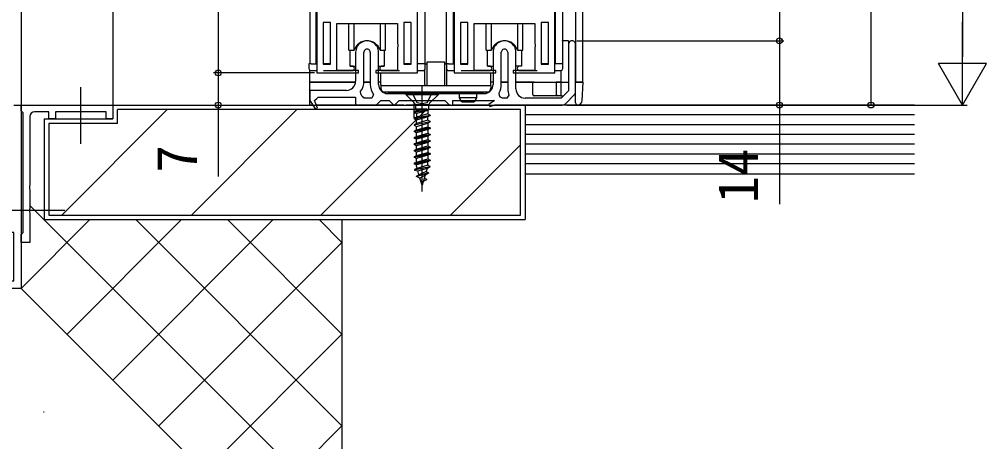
# Model space of a CAD drawing. Units: millimetres, scale not verified. Extents: x -525 to 525, y -780 to 776.
# Drawn here: x -285.7 to -74.5, y 36.7 to 128.8 of the extents above; entities that cross this region are included whole.
import ezdxf
from ezdxf.enums import TextEntityAlignment as Align

# ---------------------------------------------------------------- set-up
doc = ezdxf.new("R2010")
doc.units = ezdxf.units.MM
doc.header["$LTSCALE"] = 4
for name, color, linetype in [('0-2_YKK_11', 7, 'Continuous'), ('0-3_YKK_12', 2, 'Continuous'), ('0-4_YKK_13', 4, 'Continuous'), ('0-6_YKK_D', 6, 'Continuous'), ('0-8_YSS_K', 3, 'Continuous'), ('0-9_YSS_KE', 3, 'Continuous')]:
    doc.layers.add(name, color=color, linetype=linetype)
doc.styles.add('ＭＳ ゴシック', font='')
doc.styles.get('ＭＳ ゴシック').set_extended_font_data('MS Gothic')

msp = doc.modelspace()

# ---------------------------------------------------------------- linework, layer by layer
at = {"layer": '0-2_YKK_11'}
for p, q in [((-164.3, 113.014), (-164.3, 123.35)), ((-212.3, 121.6), (-212.3, 115.3)), ((-210.5, 115.3), (-210.5, 121.6)), ((-209.1, 121.6), (-209.1, 114.6)), ((-207.3, 114.6), (-207.3, 121.6)), ((-182.3, 121.6), (-182.3, 114.6)), ((-180.5, 114.6), (-180.5, 121.6)), ((-179.1, 121.6), (-179.1, 113.6)), ((-177.3, 113.6), (-177.3, 121.6)), ((-211.201, 112.501), (-211.208, 113.092)), ((-184.3, 112.6), (-205.3, 112.6)), ((-180.917, 112.138), (-180.992, 112.73)), ((-166.507, 110.393), (-164.593, 112.307)), ((-286.93, 110.1), (-285.3, 110.1))]:
    msp.add_line(p, q, dxfattribs=at)
for points in [[(-220.8, 186.6), (-220.8, 117.1), (-219.8, 117.1), (-211.7, 117.1), (-211.7, 117.6), (-216.4, 117.6), (-216.4, 127.9), (-203.2, 127.9), (-203.2, 123.558), (-203.08, 123.375), (-203.08, 122.825), (-203.2, 122.642), (-203.2, 117.6), (-207.9, 117.6), (-207.9, 117.1), (-199.8, 117.1), (-198.8, 117.1), (-198.8, 186.6)], [(-190.8, 186.6), (-190.8, 117.1), (-189.8, 117.1), (-181.7, 117.1), (-181.7, 117.6), (-186.4, 117.6), (-186.4, 127.9), (-173.2, 127.9), (-173.2, 123.558), (-173.08, 123.375), (-173.08, 122.825), (-173.2, 122.642), (-173.2, 117.6), (-177.9, 117.6), (-177.9, 117.1), (-169.8, 117.1), (-168.8, 117.1), (-168.8, 186.6)], [(-165.8, 123.35), (-165.8, 113.221), (-167.421, 111.6), (-175.3, 111.6)], [(-214.3, 113.3), (-222.3, 113.3), (-222.3, 111.1), (-221.046, 109.193), (-220.61, 109.423), (-221.3, 111.1), (-221.294, 111.1), (-220.798, 111.538), (-220.5, 111.8), (-212.3, 111.8), (-212.3, 110.1), (-207.8, 110.1), (-207.3, 110.6), (-206.8, 111.1), (-205, 111.1), (-204.5, 110.6), (-204, 110.1), (-203.8, 110.1), (-203.3, 110.6), (-202.8, 111.1), (-192.8, 111.1), (-192.3, 110.6), (-191.8, 110.1), (-191.1, 110.1), (-191.1, 111.1), (-182, 111.1), (-183.227, 110.231), (-183.018, 109.799), (-182, 110.1), (-167.214, 110.1)], [(-208.392, 112.391), (-208.799, 111.6), (-210.431, 111.6), (-210.905, 111.94)], [(-178.861, 112.275), (-179.33, 111.6), (-180.268, 111.6), (-180.701, 111.85)], [(-285.3, 110.1), (-285.3, 70.1), (-287.342, 70.1), (-287.525, 70.22), (-288.075, 70.22), (-288.258, 70.1), (-288.342, 70.1), (-288.525, 70.22), (-289.075, 70.22), (-289.258, 70.1), (-291.3, 70.1), (-291.3, 71.1), (-290.209, 71.73), (-286.93, 71.73), (-286.93, 82.3), (-297.801, 82.3)], [(-284.9, 82.3), (-284.9, 108.4), (-285.1, 108.6), (-285.3, 108.8), (-285.3, 110.1), (-265.3, 110.1), (-265.3, 107.1), (-266.8, 107.1), (-266.8, 108.6), (-277.8, 108.6), (-277.8, 107.1), (-279.3, 107.1), (-279.3, 108.6), (-282.4, 108.6)], [(-283.4, 107.6), (-283.4, 92.558), (-283.52, 92.375), (-283.52, 91.825), (-283.4, 91.642), (-283.4, 87.558), (-283.52, 87.375), (-283.52, 86.825), (-283.4, 86.642), (-283.4, 80.1), (-285.3, 80.1), (-285.3, 81.9), (-285.1, 82.1), (-284.9, 82.3)]]:
    msp.add_lwpolyline(points, dxfattribs=at)
for points in [[(-219.4, 128.1), (-219.4, 119), (-217.8, 119), (-217.8, 128.1)], [(-200.2, 119), (-200.2, 128.1), (-201.8, 128.1), (-201.8, 119)], [(-189.4, 128.1), (-189.4, 119), (-187.8, 119), (-187.8, 128.1)], [(-170.2, 119), (-170.2, 128.1), (-171.8, 128.1), (-171.8, 119)]]:
    msp.add_lwpolyline(points, close=True, dxfattribs=at)
for centre, radius, start, end in [((-209.8, 121.6), 2.5, 359.99999, 180.00001), ((-179.8, 121.6), 2.5, 359.99999, 180.00001), ((-165.05, 123.35), 0.75, 359.99999, 180.00001), ((-209.8, 121.6), 0.7, 359.99999, 180.00001), ((-179.8, 121.6), 0.7, 359.99999, 180.00001), ((-214.3, 115.3), 2, 270.00001, 359.99999), ((-214.3, 115.3), 3.8, 324.46721, 359.99999), ((-205.3, 114.6), 3.8, 179.99998, 215.54875), ((-205.3, 114.6), 2, 180.00001, 269.99999), ((-184.3, 114.6), 2, 270.00001, 359.99999), ((-184.3, 114.6), 3.8, 330.5264, 359.99998), ((-212.8, 111.3), 2, 18.66298, 36.89788), ((-182, 111.1), 1.5, 30.00006, 43.80072), ((-175.3, 113.6), 3.8, 179.99999, 200.4162), ((-175.3, 113.6), 2, 180.00001, 269.99999), ((-165.3, 113.014), 1, 315.00003, 0.00002), ((-167.214, 111.1), 1, 269.99998, 314.99997), ((-282.4, 107.6), 1, 90.00001, 179.99999)]:
    msp.add_arc(centre, radius, start, end, dxfattribs=at)
at = {"layer": '0-3_YKK_12'}
for p, q in [((-222.3, 258.6), (-222.3, 119.1)), ((-220.9, 119.1), (-220.9, 258.6)), ((-197.1, 119.1), (-197.1, 258.6)), ((-192.501, 119.1), (-192.501, 258.6)), ((-190.915, 119.1), (-190.86, 258.6)), ((-168.674, 119.1), (-168.674, 258.6)), ((-167.101, 119.1), (-167.101, 258.6)), ((-164.3, 258.6), (-164.3, 115.1)), ((-162.8, 258.6), (-162.8, 115.1)), ((-265.3, 151.499), (-265.3, 110.1)), ((-285.3, 149.749), (-285.3, 110.1)), ((-213.5, 118.6), (-212.3, 118.6)), ((-207.3, 118.6), (-206.1, 118.6)), ((-197.1, 119.1), (-196.7, 119.1)), ((-192.9, 119.1), (-192.5, 119.1)), ((-183.5, 118.6), (-182.3, 118.6)), ((-176.1, 118.6), (-177.3, 118.6)), ((-222.3, 115.1), (-222.3, 117.7)), ((-222.3, 115.1), (-212.3, 115.1)), ((-210.5, 115.1), (-209.1, 115.1)), ((-180.5, 115.1), (-179.1, 115.1)), ((-177.3, 115.1), (-165.8, 115.1)), ((-164.3, 115.1), (-162.8, 115.1))]:
    msp.add_line(p, q, dxfattribs=at)
at = {"layer": '0-4_YKK_13'}
for p, q in [((-213.8, 122.1), (-213.8, 127.9)), ((-212.628, 122.1), (-212.628, 127.9)), ((-206.972, 127.9), (-206.972, 122.1)), ((-205.8, 122.1), (-205.8, 127.9)), ((-183.8, 122.1), (-183.8, 127.9)), ((-182.628, 122.1), (-182.628, 127.9)), ((-176.972, 127.9), (-176.972, 122.1)), ((-175.8, 122.1), (-175.8, 127.9)), ((-165.8, 124.1), (-167, 124.1)), ((-165.8, 124.1), (-165.8, 123.35)), ((-213.8, 122.1), (-212.628, 122.1)), ((-206.972, 122.1), (-205.8, 122.1)), ((-206.1, 122.1), (-206.1, 118.6)), ((-183.8, 122.1), (-182.628, 122.1)), ((-176.972, 122.1), (-175.8, 122.1)), ((-176.1, 122.1), (-176.1, 118.6)), ((-222.5, 119.1), (-222.5, 118.1)), ((-222, 119.1), (-222.5, 119.1)), ((-222, 119.1), (-220.8, 119.1)), ((-219.2, 119.1), (-218, 119.1)), ((-206.1, 118.6), (-206.525, 118.6)), ((-200.4, 119.1), (-201.6, 119.1)), ((-196.7, 119.5), (-192.9, 119.5)), ((-196.7, 114.598), (-196.7, 119.5)), ((-192.9, 119.5), (-192.9, 114.598)), ((-192.5, 119.1), (-192.5, 118.1)), ((-192, 119.1), (-192.5, 119.1)), ((-192, 119.1), (-190.8, 119.1)), ((-176.1, 118.6), (-176.525, 118.6)), ((-170.4, 119.1), (-171.6, 119.1)), ((-222, 117.6), (-220.8, 117.6)), ((-219.3, 117.6), (-213.075, 117.6)), ((-206.8, 114.598), (-206.8, 117.1)), ((-206.525, 117.6), (-204, 117.6)), ((-198.8, 117.6), (-197.6, 117.6)), ((-197.2, 114.598), (-197.2, 117.8)), ((-192.4, 114.598), (-192.4, 117.805)), ((-192, 117.6), (-190.8, 117.6)), ((-189.3, 117.6), (-183.075, 117.6)), ((-182.8, 114.598), (-182.8, 117.1)), ((-176.525, 117.6), (-174, 117.6)), ((-168.8, 117.6), (-167.6, 117.6)), ((-272.3, 101.662), (-272.3, 114.033)), ((-222.3, 110.1), (-222.3, 115.1)), ((-212.3, 115.1), (-222.3, 115.1)), ((-209.1, 115.1), (-210.505, 115.1)), ((-206.8, 115.1), (-207.3, 115.1)), ((-206.8, 114.598), (-206.8, 114.3)), ((-206.8, 114.3), (-206.8, 113.8)), ((-182.8, 114.3), (-206.8, 114.3)), ((-197.8, 91.254), (-197.8, 114.388)), ((-197.2, 114.598), (-197.2, 114.3)), ((-196.7, 114.3), (-196.7, 114.598)), ((-192.9, 114.598), (-192.9, 114.3)), ((-192.4, 114.3), (-192.4, 114.598)), ((-182.3, 115.1), (-182.8, 115.1)), ((-182.8, 114.3), (-182.8, 114.598)), ((-182.8, 114.3), (-182.8, 113.8)), ((-179.1, 115.1), (-180.5, 115.1)), ((-173.9, 115.1), (-177.3, 115.1)), ((-173.3, 115.1), (-173.6, 115.1)), ((-173.3, 115.1), (-168.5, 115.1)), ((-168.5, 115.1), (-168.5, 112.4)), ((-167.5, 115.1), (-168.5, 115.1)), ((-163.8, 115.1), (-164.3, 115.1)), ((-163.099, 115.1), (-163.8, 115.1)), ((-205.8, 112.6), (-205.8, 113)), ((-205.8, 113), (-183.8, 113)), ((-201.3, 112.35), (-199.434, 110.484)), ((-196.166, 110.484), (-194.3, 112.35)), ((-189.65, 111.666), (-189.65, 112.6)), ((-185.95, 112.6), (-185.95, 111.666)), ((-183.3, 112.934), (-183.3, 113)), ((-167.5, 112.1), (-173.38, 112.1)), ((-167, 112.1), (-166.921, 112.1)), ((-164.3, 110.602), (-164.3, 113.014)), ((-221.642, 110.1), (-222.3, 110.1)), ((-201.8, 110.1), (-220.888, 110.1)), ((-201.8, 110.1), (-201.3, 110.1)), ((-191.6, 110.1), (-201.3, 110.1)), ((-199.55, 107.306), (-199.55, 110.435)), ((-199.2, 110.25), (-196.4, 110.25)), ((-191.6, 110.1), (-191.1, 110.1)), ((-183.295, 110.1), (-191.1, 110.1)), ((-189.15, 110.8), (-189.65, 111.666)), ((-185.95, 111.666), (-189.65, 111.666)), ((-189.15, 110.8), (-186.45, 110.8)), ((-185.95, 111.666), (-186.45, 110.8)), ((-175.8, 110.1), (-182, 110.1)), ((-163.847, 110.1), (-175.8, 110.1)), ((-196.4, 109.018), (-199.514, 108.481)), ((-197.678, 109.25), (-199.04, 108.866)), ((-196.56, 108.935), (-199.04, 108.235)), ((-196.56, 108.166), (-199.04, 107.466)), ((-199.55, 107.2), (-199.55, 107.1)), ((-199.55, 105.8), (-199.55, 105.7)), ((-199.04, 106.066), (-199.04, 106.835)), ((-199.55, 104.4), (-199.55, 104.3)), ((-199.04, 104.666), (-199.04, 105.435)), ((-199.04, 103.266), (-199.04, 104.035)), ((-199.55, 103), (-199.55, 102.9)), ((-199.55, 101.6), (-199.55, 101.5)), ((-199.04, 101.866), (-199.04, 102.635)), ((-199.55, 100.2), (-199.55, 100.1)), ((-199.04, 100.466), (-199.04, 101.235)), ((-199.04, 99.066), (-199.04, 99.835)), ((-199.55, 98.8), (-199.55, 98.7)), ((-199.55, 97.4), (-199.55, 97.3)), ((-199.04, 97.666), (-199.04, 98.435)), ((-199.431, 96), (-196.05, 96.7)), ((-196.05, 96.6), (-199.431, 95.9)), ((-199.04, 96.776), (-199.04, 97.035)), ((-196.383, 95.3), (-199.003, 94.6)), ((-196.383, 95.2), (-199.003, 94.5)), ((-196.56, 96.966), (-198.921, 96.266)), ((-196.893, 95.566), (-198.493, 94.866)), ((-197.123, 94.815), (-198.263, 94.115)), ((-275.784, 87.1), (-290.816, 87.1))]:
    msp.add_line(p, q, dxfattribs=at)
for points in [[(-213.075, 118.6), (-213.5, 118.6), (-213.5, 122.1)], [(-183.075, 118.6), (-183.5, 118.6), (-183.5, 122.1)], [(-218, 119.1), (-218.3, 119.1), (-219.2, 119.1)], [(-197.1, 118.1), (-197.1, 119.1), (-198.8, 119.1)], [(-188, 119.1), (-188.3, 119.1), (-189.2, 119.1)], [(-167.1, 118.1), (-167.1, 119.1), (-168.8, 119.1)], [(-204, 117.6), (-203, 117.6), (-202.702, 117.6)], [(-174, 117.6), (-173, 117.6), (-172.702, 117.6)], [(-167.5, 117.609), (-167.5, 112.1), (-167, 112.1)], [(-173.6, 112.4), (-173.6, 115.1), (-173.9, 115.1)], [(-162.848, 111.039), (-162.6, 115.1), (-163.099, 115.1)], [(-206.3, 112.934), (-206.3, 113), (-183.3, 113)], [(-205.8, 112.6), (-183.8, 112.6), (-183.8, 113)], [(-199.9, 112.6), (-198.945, 110.685), (-197.8, 110.399), (-196.655, 110.685), (-195.7, 112.6)], [(-196.4, 109.919), (-196.4, 109.018), (-196.56, 108.935), (-196.56, 108.166), (-196.05, 107.9), (-196.05, 107.8), (-196.56, 107.535), (-199.04, 106.835), (-199.55, 107.1), (-196.05, 107.8)], [(-199.2, 109.919), (-199.2, 109.342), (-199.04, 109.25), (-196.86, 109.25), (-199.445, 108.655), (-199.04, 108.866), (-199.04, 109.25)], [(-199.445, 108.655), (-199.514, 108.481), (-199.04, 108.235), (-199.04, 107.466), (-199.55, 107.2), (-196.05, 107.9)], [(-196.56, 106.766), (-199.04, 106.066), (-199.55, 105.8), (-196.05, 106.5), (-196.05, 106.4), (-199.55, 105.7), (-199.04, 105.435), (-196.56, 106.135), (-196.05, 106.4)], [(-196.56, 106.135), (-196.56, 105.366), (-196.05, 105.1), (-196.05, 105), (-196.56, 104.735), (-199.04, 104.035), (-199.55, 104.3), (-196.05, 105)], [(-196.05, 106.5), (-196.56, 106.766), (-196.56, 107.535)], [(-196.05, 105.1), (-199.55, 104.4), (-199.04, 104.666), (-196.56, 105.366)], [(-196.56, 104.735), (-196.56, 103.966), (-196.05, 103.7), (-196.05, 103.6), (-196.56, 103.335), (-199.04, 102.635), (-199.55, 102.9), (-196.05, 103.6)], [(-196.05, 103.7), (-199.55, 103), (-199.04, 103.266), (-196.56, 103.966)], [(-196.56, 103.335), (-196.56, 102.566), (-196.05, 102.3), (-196.05, 102.2), (-196.56, 101.935), (-199.04, 101.235), (-199.55, 101.5), (-196.05, 102.2)], [(-196.05, 102.3), (-199.55, 101.6), (-199.04, 101.866), (-196.56, 102.566)], [(-196.56, 101.935), (-196.56, 101.166), (-196.05, 100.9), (-196.05, 100.8), (-196.56, 100.535), (-199.04, 99.835), (-199.55, 100.1), (-196.05, 100.8)], [(-196.05, 100.9), (-199.55, 100.2), (-199.04, 100.466), (-196.56, 101.166)], [(-196.56, 100.535), (-196.56, 99.766), (-196.05, 99.5), (-196.05, 99.4), (-196.56, 99.135), (-199.04, 98.435), (-199.55, 98.7), (-196.05, 99.4)], [(-196.05, 99.5), (-199.55, 98.8), (-199.04, 99.066), (-196.56, 99.766)], [(-196.56, 99.135), (-196.56, 98.366), (-196.05, 98.1), (-196.05, 98), (-196.56, 97.735), (-199.04, 97.035), (-199.55, 97.3), (-196.05, 98)], [(-196.05, 98.1), (-199.55, 97.4), (-199.04, 97.666), (-196.56, 98.366)], [(-196.668, 96.304), (-196.893, 95.566), (-196.383, 95.3), (-196.383, 95.2), (-197.123, 94.815), (-197.8, 92.6), (-198.263, 94.115), (-199.003, 94.5), (-199.003, 94.6), (-198.493, 94.866), (-198.753, 95.716), (-196.56, 96.335), (-196.05, 96.6), (-196.05, 96.7), (-196.56, 96.966), (-196.56, 97.735)], [(-199.005, 96.542), (-198.921, 96.266), (-199.431, 96), (-199.431, 95.9), (-198.753, 95.716)], [(-197.321, 94.166), (-196.811, 93.9), (-196.811, 93.8), (-197.551, 93.415)]]:
    msp.add_lwpolyline(points, dxfattribs=at)
msp.add_lwpolyline([(-201.3, 112.35), (-201.3, 112.6), (-194.3, 112.6), (-194.3, 112.35)], close=True, dxfattribs=at)
for centre, radius, start, end in [((-209.8, 121.1), 3, 19.47122, 160.52878), ((-179.8, 121.1), 3, 19.47122, 160.52878), ((-167, 123.6), 0.5, 90, 124.86876), ((-213.075, 118.1), 0.5, 270, 90), ((-206.525, 118.1), 0.5, 90, 270), ((-183.075, 118.1), 0.5, 270, 90), ((-176.525, 118.1), 0.5, 90, 270), ((-222, 118.1), 0.5, 180, 270), ((-197.6, 118.1), 0.5, 270, 0), ((-192, 118.1), 0.5, 180, 270), ((-167.6, 118.1), 0.5, 270, 0), ((-205.8, 113.8), 1, 180, 240), ((-183.8, 113.8), 1, 300, 0), ((-173.3, 112.4), 0.3, 180, 270), ((-168.2, 112.4), 0.3, 180, 270), ((-200, 109.919), 0.8, 0, 44.99999), ((-195.6, 109.919), 0.8, 134.99999, 179.99998), ((-163.8, 110.602), 0.5, 180, 275.33842), ((-163.847, 111.1), 1, 270, 275.33842), ((-163.847, 111.1), 1, 275.33842, 356.5), ((-198.24, 96.776), 0.8, 179.99998, 196.99998)]:
    msp.add_arc(centre, radius, start, end, dxfattribs=at)
at = {"layer": '0-6_YKK_D'}
for p, q in [((-79.8, 419.6), (-79.8, 120.6)), ((-99.8, 260.1), (-99.8, 110.1)), ((-242.3, 186.6), (-242.3, 117.1)), ((-119.8, 186.6), (-119.8, 124.1)), ((-79.8, 110.1), (-79.8, 128.287)), ((-164.05, 124.1), (-118.8, 124.1)), ((-164.05, 124.1), (-118.8, 124.1)), ((-79.8, 110.1), (-85.05, 119.193)), ((-74.55, 119.193), (-85.05, 119.193)), ((-79.8, 110.1), (-74.55, 119.193)), ((-221.3, 117.1), (-243.3, 117.1)), ((-221.3, 117.1), (-243.3, 117.1)), ((-166.214, 110.1), (-78.8, 110.1))]:
    msp.add_line(p, q, dxfattribs=at)
for points in [[(-119.8, 124.1), (-119.8, 110.1), (-119.8, 88.482)], [(-242.3, 117.1), (-242.3, 110.096), (-242.3, 94.518)]]:
    msp.add_lwpolyline(points, dxfattribs=at)
for centre in [(-119.8, 124.1), (-119.8, 124.1), (-242.3, 117.1), (-242.3, 117.1), (-242.3, 110.096), (-119.8, 110.1), (-99.8, 110.1)]:
    msp.add_circle(centre, 0.637, dxfattribs=at)
at = {"layer": '0-8_YSS_K'}
for p, q in [((-276.437, 86.1), (-253.437, 109.1)), ((-264.3, 106.1), (-264.3, 109.1)), ((-176.3, 109.1), (-264.3, 109.1)), ((-248.153, 86.1), (-225.153, 109.1)), ((-219.868, 86.1), (-196.868, 109.1)), ((-176.3, 86.1), (-176.3, 109.1)), ((-90.3, 107.957), (-175.3, 107.957)), ((-264.3, 106.1), (-279.3, 106.1)), ((-279.3, 106.1), (-279.3, 86.1)), ((-90.3, 105.814), (-175.3, 105.814)), ((-90.3, 103.671), (-175.3, 103.671)), ((-191.584, 86.1), (-176.3, 101.384)), ((-90.3, 101.528), (-175.3, 101.528)), ((-90.3, 99.386), (-175.3, 99.386)), ((-90.3, 97.243), (-175.3, 97.243)), ((-283.4, 88.2), (-215.3, 20.1)), ((-270.3, 85.1), (-285.3, 70.1)), ((-279.3, 86.1), (-176.3, 86.1)), ((-276.1, 86.1), (-221.3, 86.1)), ((-250.3, 85.1), (-275.3, 60.1)), ((-230.3, 85.1), (-265.3, 50.1)), ((-260.3, 85.1), (-215.3, 40.1)), ((-240.3, 85.1), (-215.3, 60.1)), ((-220.3, 85.1), (-215.3, 80.1)), ((-215.3, 80.1), (-255.3, 40.1)), ((-235.3, 20.1), (-285.3, 70.1)), ((-215.3, 60.1), (-245.3, 30.1)), ((-280.434, 43.194), (-280.334, 43.194)), ((-215.3, 40.1), (-235.3, 20.1))]:
    msp.add_line(p, q, dxfattribs=at)
at = {"layer": '0-9_YSS_KE'}
for p, q in [((-265.3, 110.1), (-265.3, 107.1)), ((-265.3, 110.1), (-175.3, 110.1)), ((-90.3, 110.1), (-175.3, 110.1)), ((-175.3, 110.1), (-175.3, 95.1)), ((-175.3, 110.1), (-175.3, 85.1)), ((-280.3, 107.1), (-265.3, 107.1)), ((-280.3, 107.1), (-280.3, 85.1)), ((-175.3, 95.1), (-90.3, 95.1)), ((-280.3, 85.1), (-175.3, 85.1)), ((-277.1, 85.1), (-220.3, 85.1)), ((-215.3, 85.1), (-215.3, -50.201))]:
    msp.add_line(p, q, dxfattribs=at)

# ---------------------------------------------------------------- texts
at = {"layer": '0-6_YKK_D', "style": 'ＭＳ ゴシック'}
for s, p in [('7', (-244.3, 95.359)), ('14', (-121.8, 88.641))]:
    msp.add_text(s, height=8.798, rotation=90, dxfattribs=at).set_placement(p, align=Align.BOTTOM_LEFT)

doc.saveas('drawing.dxf')
